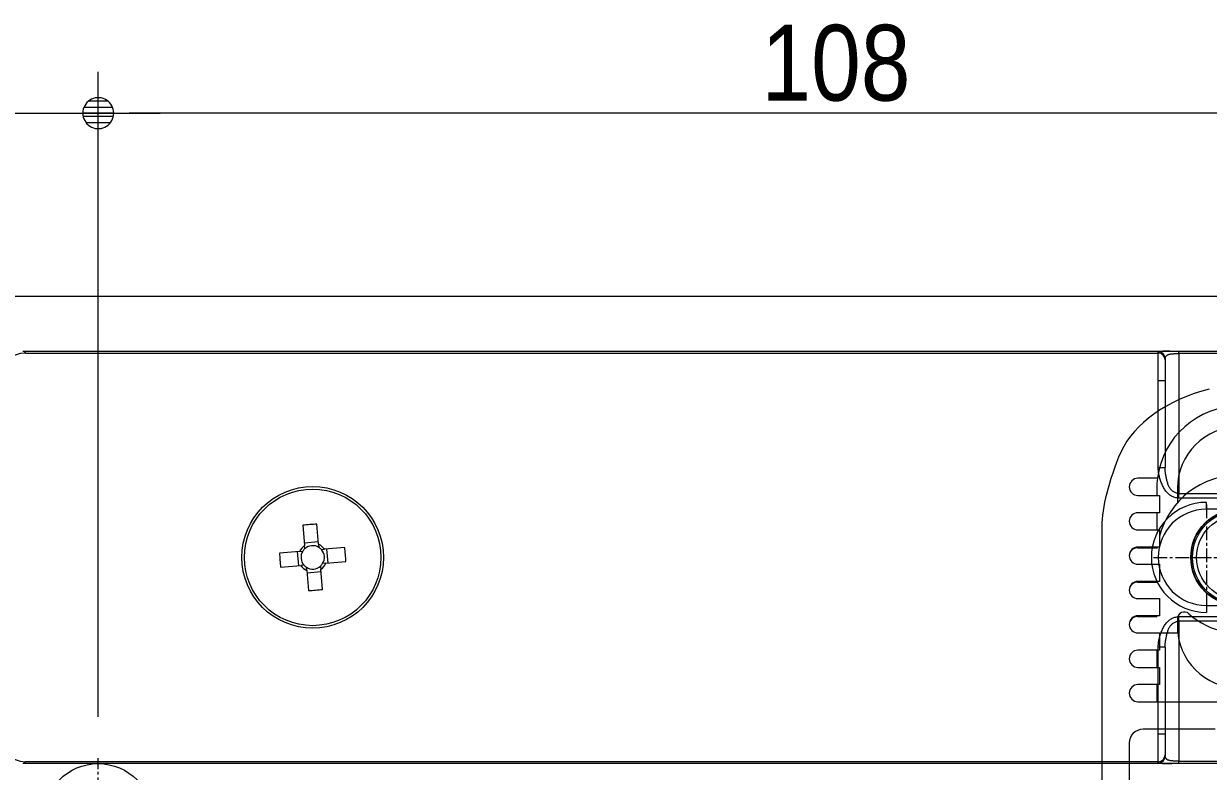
# Model space of a CAD drawing. Units: millimetres, scale not verified. Extents: x -4547 to 4547, y -2284 to 2284.
# Drawn here: x -3362.7 to -2931.9, y 1417.7 to 1689.5 of the extents above; entities that cross this region are included whole.
import ezdxf
from ezdxf.enums import TextEntityAlignment as Align

# ---------------------------------------------------------------- set-up
doc = ezdxf.new("R2010")
doc.units = ezdxf.units.MM
doc.header["$LTSCALE"] = 20
doc.linetypes.add('CHAIN1', pattern=[8, 5, -1, 1, -1])
for name, color, linetype, lineweight in [('0-1_3一般', 7, 'Continuous', 9), ('0-2_2寸法-2', 7, 'Continuous', 9), ('0-3_0', 7, 'Continuous', 9), ('0-4_2寸法-1', 7, 'Continuous', 9)]:
    doc.layers.add(name, color=color, linetype=linetype, lineweight=lineweight)
doc.styles.add('ＭＳ Ｐゴシック', font='')
doc.styles.get('ＭＳ Ｐゴシック').set_extended_font_data('MS PGothic')

# ---------------------------------------------------------------- blocks, each defined once
blk = doc.blocks.new('_Dot')
at = {"layer": '0-3_0'}
for p, q in [((-10, 0), (-20, 0)), ((9.78, 2), (-9.78, 2)), ((7.99, 6), (-7.99, 6)), ((9.16, -3.98), (-9.16, -3.98)), ((6, -7.98), (-6, -7.98))]:
    blk.add_line(p, q, dxfattribs=at)
for points in [[(10, 0), (9.92, 1.25), (9.69, 2.49), (9.3, 3.68), (8.76, 4.82), (8.09, 5.88), (7.29, 6.85), (6.37, 7.71), (5.36, 8.44), (4.26, 9.05), (3.09, 9.51), (1.87, 9.82), (0.63, 9.98), (-0.63, 9.98), (-1.87, 9.82), (-3.09, 9.51), (-4.26, 9.05), (-5.36, 8.44), (-6.37, 7.71), (-7.29, 6.85), (-8.09, 5.88), (-8.76, 4.82), (-9.3, 3.68), (-9.69, 2.49), (-9.92, 1.25), (-10, 0), (0, 0)], [(-10, 0), (-9.92, -1.25), (-9.69, -2.49), (-9.3, -3.68), (-8.76, -4.82), (-8.09, -5.88), (-7.29, -6.85), (-6.37, -7.71), (-5.36, -8.44), (-4.26, -9.05), (-3.09, -9.51), (-1.87, -9.82), (-0.63, -9.98), (0.63, -9.98), (1.87, -9.82), (3.09, -9.51), (4.26, -9.05), (5.36, -8.44), (6.37, -7.71), (7.29, -6.85), (8.09, -5.88), (8.76, -4.82), (9.3, -3.68), (9.69, -2.49), (9.92, -1.25), (10, 0), (0, 0)]]:
    blk.add_lwpolyline(points, close=True, dxfattribs=at)
blk = doc.blocks.new('グループ-77')
at = {"layer": '0-1_3一般'}
for p, q in [((-32195.3, 30485), (-32337.5, 30485)), ((-32337.5, 30360), (-32200, 30360)), ((-32200, 30410), (-32200, 30360)), ((-32050, 30410), (-32050, 30306.9)), ((-32600, 30159.9), (-32600, 25280)), ((-32200, 30235), (-32337.5, 30235)), ((-32200, 30235), (-32200, 30110)), ((-32337.5, 30110), (-32200, 30110)), ((-32340, 29980), (-32195.9, 29980)), ((-32200, 29985), (-32337.5, 29985)), ((-32200, 29985), (-32200, 29980)), ((-32337.5, 29860), (-32200, 29860)), ((-32200, 29860), (-32180, 29860)), ((-32340, 29730), (-32200, 29730)), ((-32200, 29735), (-32337.5, 29735)), ((-32200, 29735), (-32200, 29730)), ((-32337.5, 29610), (-32200, 29610)), ((-32340, 29480), (-32200, 29480)), ((-32200, 29485), (-32337.5, 29485)), ((-32200, 29485), (-32200, 29480)), ((-32050, 29462.8), (-32050, 29360)), ((-32337.5, 29360), (-32200, 29360)), ((-32180, 29360), (-32050, 29360)), ((-32200, 29235), (-32337.5, 29235)), ((-32200, 29235), (-32200, 29110)), ((-32337.5, 29110), (-32200, 29110)), ((-32200, 28985), (-32337.5, 28985)), ((-32200, 28985), (-32200, 28860)), ((-32337.5, 28860), (-30862.5, 28860)), ((-31775, 28660), (-32300, 28660)), ((-32400, 28560), (-32400, 27320))]:
    blk.add_line(p, q, dxfattribs=at)
at = {"layer": '0-1_3一般', "linetype": 'CHAIN1'}
blk.add_line((-31941, 29910), (-31259, 29910), dxfattribs=at)
at = {"layer": '0-1_3一般'}
for points in [[(-31818.7, 31134), (-31873.4, 31119.5), (-31928.1, 31101.6), (-31982.8, 31080.5), (-32036, 31057.2), (-32086.6, 31032.6), (-32134.3, 31006.8), (-32179.3, 30979.6), (-32221.6, 30951.2), (-32261, 30921.6), (-32297.7, 30890.7), (-32331.7, 30858.5), (-32362.9, 30825), (-32391.3, 30790.3), (-32416.9, 30754.3), (-32439.8, 30717.1), (-32460, 30678.6), (-32477.3, 30638.8), (-32492.8, 30598.8), (-32507.2, 30559.8), (-32520.6, 30521.6), (-32533, 30484.3), (-32544.3, 30447.8), (-32554.6, 30412.3), (-32563.9, 30377.7), (-32572.2, 30343.9), (-32579.4, 30311), (-32585.6, 30279), (-32590.7, 30247.9), (-32594.8, 30217.7), (-32597.9, 30188.4), (-32600, 30159.9), (-32600, 30159.9)], [(-32200, 30360), (-32180, 30360), (-32180, 30235), (-32200, 30235)], [(-32200, 30110), (-32180, 30110), (-32180, 29985), (-32200, 29985)], [(-32180, 29860), (-32180, 29735), (-32200, 29735)], [(-32200, 29610), (-32180, 29610), (-32180, 29485), (-32200, 29485)], [(-32200, 29360), (-32180, 29360), (-32180, 29235), (-32200, 29235)], [(-32200, 29110), (-32180, 29110), (-32180, 28985), (-32200, 28985)]]:
    blk.add_lwpolyline(points, dxfattribs=at)
for radius in [352.5, 350, 340, 310]:
    blk.add_circle((-31600, 29910), radius, dxfattribs=at)
for centre, radius, start, end in [((-31600, 30410), 600, 7.18076, 172.81924), ((-31600, 30410), 450, 0, 180), ((-31600, 29910), 600, 14.83511, 165.16489), ((-32337.5, 30422.5), 62.5, 90, 270), ((-31600, 30410), 600, 172.81924, 180), ((-32337.5, 30172.5), 62.5, 90, 270), ((-32337.5, 29922.5), 62.5, 90, 270), ((-32340, 29920), 60, 90, 178.81719), ((-32337.5, 29672.5), 62.5, 90, 270), ((-32340, 29670), 60, 90, 178.81851), ((-32337.5, 29422.5), 62.5, 90, 270), ((-32340, 29420), 60, 90, 178.81466), ((-32000, 29462.8), 50, 48.18969, 180), ((-31600, 29910), 550, 228.18969, 259.52432), ((-31600, 29410), 450, 180, 0), ((-32337.5, 29172.5), 62.5, 90, 270), ((-32337.5, 28922.5), 62.5, 90, 270), ((-32300, 28560), 100, 90, 180)]:
    blk.add_arc(centre, radius, start, end, dxfattribs=at)
blk = doc.blocks.new('グループ-90')
at = {"layer": '0-1_3一般'}
for p, q in [((-40610, 31810), (-28390, 31810)), ((-40448.3, 31409.4), (-40440.5, 31410)), ((-40440.5, 31410), (-40426.5, 31395.9)), ((-40440.5, 31410), (-28439.5, 31410)), ((-40426.5, 31395.9), (-32190, 31395.9)), ((-32190, 31395.9), (-32190, 31405.9)), ((-32043.8, 31409.5), (-32040, 31409.5)), ((-32042.8, 31393), (-32040, 31393)), ((-32040, 31409.5), (-30940, 31409.5)), ((-32040, 31393), (-32040, 31409.5)), ((-32040, 31393), (-32040, 30374.3)), ((-30940, 31393), (-32040, 31393)), ((-32140, 31355.9), (-32140, 31345.9)), ((-32140, 31345.9), (-32140, 31196)), ((-32190, 31196), (-32140, 31196)), ((-32140, 31196), (-32140, 30564.2)), ((-32190, 30564.2), (-32140, 30564.2)), ((-32189.7, 30556.8), (-32190, 30564.2)), ((-32139.8, 30558.4), (-32140, 30564.2)), ((-32040, 30340.7), (-32040, 30374.3)), ((-32040, 30374.3), (-30940, 30374.3)), ((-30940, 30340.7), (-32040, 30340.7)), ((-31839.5, 30260), (-31839.5, 30310)), ((-29356.3, 30260), (-31839.5, 30260)), ((-38412, 30143), (-38399.2, 29996.2)), ((-38296.6, 30005.2), (-38309.4, 30151.9)), ((-38298.2, 30023), (-38400.8, 30014)), ((-38397.2, 29973), (-38399.2, 29996.2)), ((-38296.6, 30005.2), (-38294.6, 29982)), ((-38435.2, 29953.4), (-38581.9, 29940.6)), ((-38453, 29951.8), (-38444, 29849.2)), ((-38435.2, 29953.4), (-38412, 29955.4)), ((-38277, 29967.2), (-38253.8, 29969.2)), ((-38107, 29982), (-38253.8, 29969.2)), ((-38227, 29868.2), (-38236, 29970.8)), ((-38573, 29838), (-38426.2, 29850.8)), ((-38403, 29852.8), (-38426.2, 29850.8)), ((-38383.4, 29814.8), (-38385.4, 29838)), ((-38282.8, 29847), (-38280.8, 29823.8)), ((-38268, 29677), (-38280.8, 29823.8)), ((-38244.8, 29866.6), (-38268, 29864.6)), ((-38244.8, 29866.6), (-38098.1, 29879.4)), ((-38383.4, 29814.8), (-38370.6, 29668.1)), ((-38381.8, 29797), (-38279.2, 29806)), ((-31839.5, 29560), (-29356.3, 29560)), ((-31839.5, 29560), (-31839.5, 29510)), ((-32047.3, 29478.5), (-32040, 29479.3)), ((-32040, 29479.3), (-30940, 29479.3)), ((-32040, 29445.7), (-32040, 29479.3)), ((-32045.8, 29444.9), (-32040, 29445.7)), ((-32190, 28624), (-32190, 29255.8)), ((-32140, 29255.8), (-32190, 29255.8)), ((-32190, 28424.1), (-32190, 28624)), ((-32140, 28624), (-32190, 28624)), ((-32140, 28474.1), (-32140, 28464.1)), ((-32139.4, 28461.3), (-32140, 28464.1)), ((-40426.5, 28424.1), (-40440.5, 28410)), ((-28439.5, 28410), (-40440.5, 28410)), ((-32190, 28424.1), (-40426.5, 28424.1)), ((-32190, 28414.1), (-32190, 28424.1)), ((-32186.3, 28413.5), (-32190, 28414.1)), ((-32040, 28410.5), (-32040, 28427)), ((-30940, 28410.5), (-32040, 28410.5))]:
    blk.add_line(p, q, dxfattribs=at)
at = {"layer": '0-1_3一般', "linetype": 'CHAIN1'}
for p, q in [((-31839.5, 30295), (-31839.5, 29525)), ((-32224.5, 29910), (-31454.5, 29910)), ((-39900, 27570), (-39900, 28450))]:
    blk.add_line(p, q, dxfattribs=at)
at = {"layer": '0-1_3一般'}
for points in [[(-32190, 31405.9), (-32186.3, 31406.5), (-32182.6, 31407.2), (-32178.9, 31407.8), (-32175.2, 31408.3), (-32171.5, 31408.8), (-32167.7, 31409.3), (-32164, 31409.7), (-32160.3, 31410), (-32156.6, 31410.4), (-32152.8, 31410.7), (-32149.1, 31410.9), (-32145.4, 31411.1), (-32141.6, 31411.2), (-32137.9, 31411.4), (-32134.1, 31411.4), (-32130.3, 31411.4), (-32126.6, 31411.4), (-32122.8, 31411.4), (-32119.1, 31411.3), (-32115.3, 31411.1), (-32111.5, 31411), (-32107.7, 31410.8), (-32104, 31410.6), (-32100.2, 31410.5), (-32096.4, 31410.4), (-32092.7, 31410.3), (-32088.9, 31410.1), (-32085.1, 31410), (-32081.4, 31409.9), (-32077.6, 31409.9), (-32073.8, 31409.8), (-32070.1, 31409.7), (-32066.3, 31409.6), (-32062.5, 31409.6), (-32058.8, 31409.6), (-32055, 31409.5), (-32051.3, 31409.5), (-32047.5, 31409.5), (-32043.8, 31409.5)], [(-32190, 30564.2), (-32190, 31196), (-32190, 31395.9)], [(-32140, 31355.9), (-32139.4, 31358.7), (-32138.6, 31361.3), (-32137.7, 31363.9), (-32136.7, 31366.3), (-32135.5, 31368.6), (-32134.2, 31370.7), (-32132.7, 31372.8), (-32131.1, 31374.7), (-32129.4, 31376.5), (-32127.5, 31378.2), (-32125.5, 31379.8), (-32123.4, 31381.2), (-32121.1, 31382.6), (-32118.7, 31383.8), (-32116.1, 31384.8), (-32113.5, 31385.8), (-32110.6, 31386.6), (-32107.7, 31387.4), (-32104.6, 31387.9), (-32101.4, 31388.4), (-32098.1, 31388.8), (-32094.8, 31389.2), (-32091.6, 31389.6), (-32088.3, 31389.9), (-32085.1, 31390.2), (-32082, 31390.6), (-32078.8, 31390.9), (-32075.7, 31391.1), (-32072.6, 31391.4), (-32069.5, 31391.6), (-32066.4, 31391.8), (-32063.4, 31392.1), (-32060.4, 31392.2), (-32057.4, 31392.4), (-32054.5, 31392.6), (-32051.5, 31392.7), (-32048.6, 31392.8), (-32045.7, 31392.9), (-32042.8, 31393)], [(-32040, 30340.7), (-32047.3, 30341.5), (-32054.5, 30342.6), (-32061.4, 30344), (-32068.2, 30345.8), (-32074.8, 30347.8), (-32081.2, 30350.2), (-32087.4, 30353), (-32093.4, 30356), (-32099.3, 30359.4), (-32104.9, 30363.2), (-32110.4, 30367.2), (-32115.6, 30371.6), (-32120.7, 30376.3), (-32125.6, 30381.3), (-32130.3, 30386.7), (-32134.8, 30392.4), (-32139.1, 30398.4), (-32143.3, 30404.8), (-32147.2, 30411.4), (-32151, 30418.4), (-32154.5, 30425.6), (-32158, 30432.8), (-32161.2, 30440), (-32164.3, 30447.2), (-32167.1, 30454.4), (-32169.9, 30461.7), (-32172.4, 30468.9), (-32174.8, 30476.2), (-32177, 30483.4), (-32179, 30490.7), (-32180.9, 30498), (-32182.6, 30505.3), (-32184.1, 30512.6), (-32185.5, 30520), (-32186.7, 30527.3), (-32187.7, 30534.7), (-32188.5, 30542), (-32189.2, 30549.4), (-32189.7, 30556.8)], [(-32040, 30374.3), (-32045.8, 30375.1), (-32051.3, 30376.2), (-32056.7, 30377.5), (-32061.9, 30379.2), (-32066.9, 30381.1), (-32071.7, 30383.3), (-32076.3, 30385.8), (-32080.7, 30388.6), (-32084.9, 30391.6), (-32089, 30394.9), (-32092.8, 30398.5), (-32096.4, 30402.4), (-32099.9, 30406.5), (-32103.1, 30411), (-32106.2, 30415.7), (-32109, 30420.7), (-32111.7, 30426), (-32114.2, 30431.5), (-32116.5, 30437.3), (-32118.6, 30443.4), (-32120.5, 30449.7), (-32122.4, 30455.9), (-32124.1, 30462.1), (-32125.8, 30468.3), (-32127.4, 30474.4), (-32128.9, 30480.5), (-32130.3, 30486.7), (-32131.6, 30492.7), (-32132.8, 30498.8), (-32133.9, 30504.9), (-32134.9, 30510.9), (-32135.9, 30516.9), (-32136.7, 30522.9), (-32137.5, 30528.8), (-32138.1, 30534.8), (-32138.7, 30540.7), (-32139.1, 30546.6), (-32139.5, 30552.5), (-32139.8, 30558.4)], [(-32190, 29255.8), (-32189.7, 29263.2), (-32189.2, 29270.6), (-32188.5, 29278), (-32187.7, 29285.3), (-32186.7, 29292.7), (-32185.5, 29300), (-32184.1, 29307.4), (-32182.6, 29314.7), (-32180.9, 29322), (-32179, 29329.3), (-32177, 29336.6), (-32174.8, 29343.8), (-32172.4, 29351.1), (-32169.9, 29358.3), (-32167.1, 29365.6), (-32164.3, 29372.8), (-32161.2, 29380), (-32158, 29387.2), (-32154.5, 29394.4), (-32151, 29401.6), (-32147.2, 29408.6), (-32143.3, 29415.2), (-32139.1, 29421.6), (-32134.8, 29427.6), (-32130.3, 29433.3), (-32125.6, 29438.7), (-32120.7, 29443.7), (-32115.6, 29448.4), (-32110.4, 29452.8), (-32104.9, 29456.8), (-32099.3, 29460.6), (-32093.4, 29464), (-32087.4, 29467), (-32081.2, 29469.8), (-32074.8, 29472.2), (-32068.2, 29474.2), (-32061.4, 29476), (-32054.5, 29477.4), (-32047.3, 29478.5)], [(-32140, 29255.8), (-32139.8, 29261.6), (-32139.5, 29267.5), (-32139.1, 29273.4), (-32138.7, 29279.3), (-32138.1, 29285.2), (-32137.5, 29291.2), (-32136.7, 29297.1), (-32135.9, 29303.1), (-32134.9, 29309.1), (-32133.9, 29315.1), (-32132.8, 29321.2), (-32131.6, 29327.3), (-32130.3, 29333.3), (-32128.9, 29339.5), (-32127.4, 29345.6), (-32125.8, 29351.7), (-32124.1, 29357.9), (-32122.4, 29364.1), (-32120.5, 29370.3), (-32118.6, 29376.6), (-32116.5, 29382.7), (-32114.2, 29388.5), (-32111.7, 29394), (-32109, 29399.3), (-32106.2, 29404.3), (-32103.1, 29409), (-32099.9, 29413.5), (-32096.4, 29417.6), (-32092.8, 29421.5), (-32089, 29425.1), (-32084.9, 29428.4), (-32080.7, 29431.4), (-32076.3, 29434.2), (-32071.7, 29436.7), (-32066.9, 29438.9), (-32061.9, 29440.8), (-32056.7, 29442.5), (-32051.3, 29443.8), (-32045.8, 29444.9)], [(-32140, 29255.8), (-32140, 28624), (-32140, 28474.1)], [(-40440.5, 28410), (-40448.3, 28410.6)], [(-32040, 28427), (-32042.8, 28427), (-32045.7, 28427.1), (-32048.6, 28427.2), (-32051.5, 28427.3), (-32054.5, 28427.4), (-32057.4, 28427.6), (-32060.4, 28427.8), (-32063.4, 28427.9), (-32066.4, 28428.2), (-32069.5, 28428.4), (-32072.6, 28428.6), (-32075.7, 28428.9), (-32078.8, 28429.1), (-32082, 28429.4), (-32085.1, 28429.8), (-32088.3, 28430.1), (-32091.6, 28430.4), (-32094.8, 28430.8), (-32098.1, 28431.2), (-32101.4, 28431.6), (-32104.6, 28432.1), (-32107.7, 28432.6), (-32110.6, 28433.4), (-32113.5, 28434.2), (-32116.1, 28435.2), (-32118.7, 28436.2), (-32121.1, 28437.4), (-32123.4, 28438.8), (-32125.5, 28440.2), (-32127.5, 28441.8), (-32129.4, 28443.5), (-32131.1, 28445.3), (-32132.7, 28447.2), (-32134.2, 28449.3), (-32135.5, 28451.4), (-32136.7, 28453.7), (-32137.7, 28456.1), (-32138.6, 28458.7), (-32139.4, 28461.3)], [(-32040, 28410.5), (-32043.8, 28410.5), (-32047.5, 28410.5), (-32051.3, 28410.5), (-32055, 28410.5), (-32058.8, 28410.4), (-32062.5, 28410.4), (-32066.3, 28410.4), (-32070.1, 28410.3), (-32073.8, 28410.2), (-32077.6, 28410.1), (-32081.4, 28410.1), (-32085.1, 28410), (-32088.9, 28409.9), (-32092.7, 28409.7), (-32096.4, 28409.6), (-32100.2, 28409.5), (-32104, 28409.4), (-32107.7, 28409.2), (-32111.5, 28409), (-32115.3, 28408.9), (-32119.1, 28408.7), (-32122.8, 28408.6), (-32126.6, 28408.6), (-32130.3, 28408.6), (-32134.1, 28408.6), (-32137.9, 28408.6), (-32141.6, 28408.8), (-32145.4, 28408.9), (-32149.1, 28409.1), (-32152.8, 28409.3), (-32156.6, 28409.6), (-32160.3, 28410), (-32164, 28410.3), (-32167.7, 28410.7), (-32171.5, 28411.2), (-32175.2, 28411.7), (-32178.9, 28412.2), (-32182.6, 28412.8), (-32186.3, 28413.5)]]:
    blk.add_lwpolyline(points, dxfattribs=at)
blk.add_lwpolyline([(-30940, 29445.7), (-32040, 29445.7), (-32040, 28427), (-30940, 28427)], close=True, dxfattribs=at)
for centre, radius in [((-38340, 29910), 515), ((-38340, 29910), 496.7), ((-39900, 28010), 400)]:
    blk.add_circle(centre, radius, dxfattribs=at)
for centre, radius, start, end in [((-40426.4, 31195.9), 200, 90.02044, 179.97956), ((-32190, 31355.9), 50, 0.00436, 90.00436), ((-32190, 31345.9), 50, 0.00436, 90.00436), ((-31839.5, 29910), 400, 90, 270), ((-31839.5, 29910), 350, 90, 270), ((-38120.1, 27391.1), 2767.3, 93.92303, 96.05572), ((-38340, 29910), 104.6, 124.4875, 155.49126), ((-38340, 29910), 85.1, 57.74827, 132.23048), ((-38340, 29910), 104.6, 34.4875, 65.49126), ((-35821.1, 30129.9), 2767.3, 183.92303, 186.05572), ((-38340, 29910), 85.1, 147.74827, 222.23048), ((-38340, 29910), 85.1, 132.23048, 147.74827), ((-38340, 29910), 85.1, 42.23048, 57.74827), ((-38340, 29910), 85.1, 327.74827, 42.23048), ((-40858.9, 29690.1), 2767.3, 3.92303, 6.05572), ((-38340, 29910), 104.6, 214.4875, 245.49126), ((-38340, 29910), 85.1, 222.23048, 237.74827), ((-38340, 29910), 85.1, 237.74827, 312.23048), ((-38340, 29910), 85.1, 312.23048, 327.74827), ((-38340, 29910), 104.6, 304.4875, 335.49126), ((-38559.9, 32428.9), 2767.3, 273.92303, 276.05572), ((-40426.4, 28624.1), 200, 180.02044, 269.97956), ((-32190, 28474.1), 50, 269.99564, 359.99564), ((-32190, 28464.1), 50, 269.99564, 359.99564)]:
    blk.add_arc(centre, radius, start, end, dxfattribs=at)
blk = doc.blocks.new('グループ-91')
at = {"layer": '0-1_3一般'}
for name in ['グループ-90', 'グループ-77']:
    blk.add_blockref(name, (0, 0), dxfattribs=at)
blk = doc.blocks.new('グループ-98')
at = {"layer": '0-1_3一般'}
blk.add_blockref('グループ-91', (0, 0), dxfattribs=at)

msp = doc.modelspace()

# ---------------------------------------------------------------- linework, layer by layer
at = {"layer": '0-2_2寸法-2'}
for p, q in [((-3335.62, 1437.5), (-3335.62, 1672)), ((-3420.62, 1657), (-3335.62, 1657)), ((-3324.37, 1657), (-3313.11, 1657))]:
    msp.add_line(p, q, dxfattribs=at)
at = {"layer": '0-4_2寸法-1'}
for p, q in [((-3335.62, 1437.5), (-3335.62, 1672)), ((-2806.88, 1657), (-3324.37, 1657))]:
    msp.add_line(p, q, dxfattribs=at)

# ---------------------------------------------------------------- block references
at = {"layer": '0-1_3一般', "xscale": 0.05, "yscale": 0.05}
msp.add_blockref('グループ-98', (-1340.62, 0), dxfattribs=at)
at = {"layer": '0-2_2寸法-2', "xscale": 0.5627563, "yscale": 0.5627563, "rotation": 180}
msp.add_blockref('_Dot', (-3335.62, 1657), dxfattribs=at)
at = {"layer": '0-4_2寸法-1', "xscale": 0.5627563, "yscale": 0.5627563, "rotation": 180}
msp.add_blockref('_Dot', (-3335.62, 1657), dxfattribs=at)

# ---------------------------------------------------------------- texts
at = {"layer": '0-4_2寸法-1', "style": 'ＭＳ Ｐゴシック', "width": 0.9}
msp.add_text('108', height=27.57, dxfattribs=at).set_placement((-3094.37, 1653.28), align=Align.BOTTOM_LEFT)

doc.saveas('drawing.dxf')
